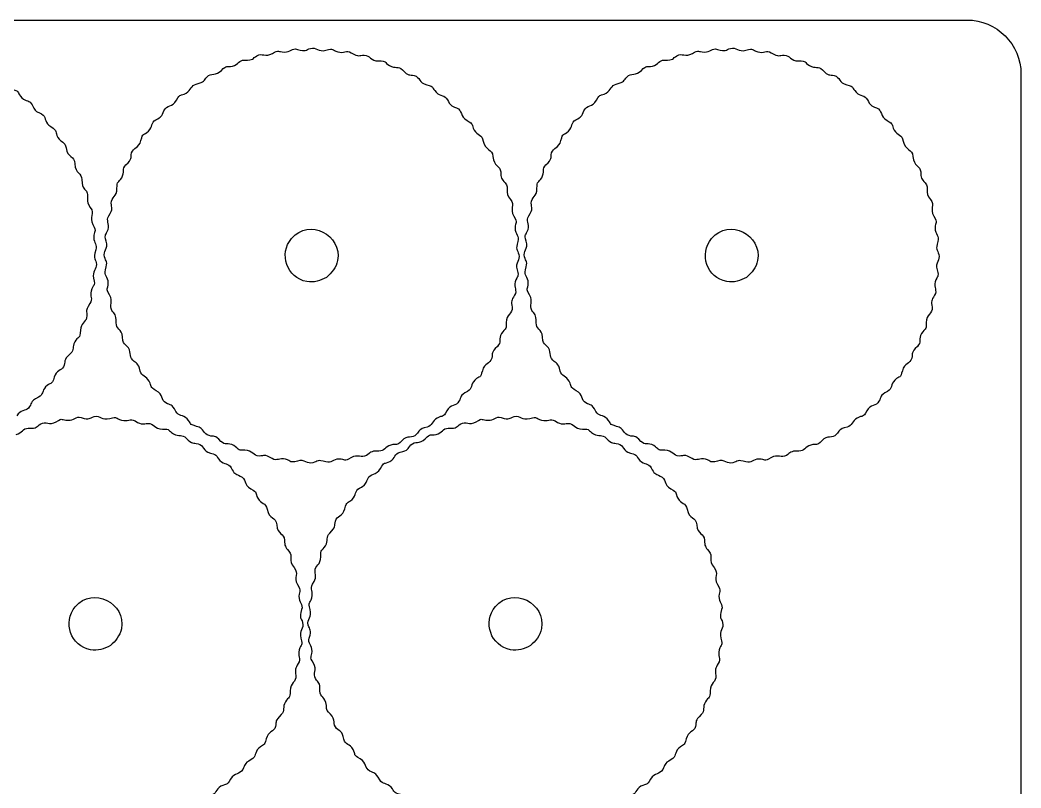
# Model space of a CAD drawing. Extents: x 1449 to 2334, y 110 to 990.
# Drawn here: x 2189.1 to 2334.1, y 868.5 to 979.8 of the extents above; entities that cross this region are included whole.
import ezdxf

# ---------------------------------------------------------------- set-up
doc = ezdxf.new("R2010")
doc.units = 0
doc.layers.get('0').update_dxf_attribs({"linetype": 'CONTINUOUS'})

msp = doc.modelspace()

# ---------------------------------------------------------------- linework, layer by layer
at = {"color": 175}
for p, q in [((2051.983345, 979.77656), (2326.309345, 979.77656)), ((2334.146345, 971.93956), (2334.146345, 760.33986))]:
    msp.add_line(p, q, dxfattribs=at)
msp.add_open_spline([(2326.309345, 979.77656), (2330.619745, 979.77656), (2334.146345, 976.24996), (2334.146345, 971.93956)], degree=3, dxfattribs=at)
at = {"color": 3}
for points in [[(2223.439045, 974.60396), (2224.187245, 975.05436), (2224.672945, 974.33126), (2225.675745, 974.93326)], [(2225.675745, 974.93326), (2226.723545, 975.56236), (2226.431045, 975.14596), (2227.387345, 975.13046)], [(2227.387345, 975.13046), (2228.315445, 975.11546), (2228.499445, 975.77166), (2229.309745, 975.52966)], [(2229.309745, 975.52966), (2230.573045, 975.15226), (2230.457145, 975.45596), (2231.202845, 975.67046)], [(2231.202845, 975.67046), (2232.042945, 975.91216), (2232.324345, 975.08596), (2233.447745, 975.40906)], [(2233.447745, 975.40906), (2234.622645, 975.74696), (2234.232145, 975.42016), (2235.152445, 975.15876)], [(2235.152445, 975.15876), (2236.048345, 974.90436), (2236.393145, 975.48856), (2237.112645, 975.04596)], [(2237.112645, 975.04596), (2238.236445, 974.35456), (2238.201745, 974.67756), (2238.978045, 974.69156)], [(2238.978045, 974.69156), (2239.852545, 974.70736), (2239.910545, 973.83506), (2241.077745, 973.85756)], [(2284.293145, 974.60396), (2285.041345, 975.05436), (2285.527045, 974.33126), (2286.529845, 974.93326)], [(2286.529845, 974.93326), (2287.577645, 975.56236), (2287.285145, 975.14596), (2288.241445, 975.13046)], [(2288.241445, 975.13046), (2289.169545, 975.11546), (2289.353545, 975.77166), (2290.163845, 975.52966)], [(2290.163845, 975.52966), (2291.427145, 975.15226), (2291.311245, 975.45596), (2292.056945, 975.67046)], [(2292.056945, 975.67046), (2292.897045, 975.91216), (2293.178445, 975.08596), (2294.301845, 975.40906)], [(2294.301845, 975.40906), (2295.476745, 975.74696), (2295.086245, 975.42016), (2296.006545, 975.15876)], [(2296.006545, 975.15876), (2296.902445, 974.90436), (2297.247245, 975.48856), (2297.966745, 975.04596)], [(2297.966745, 975.04596), (2299.090545, 974.35456), (2299.055845, 974.67756), (2299.832145, 974.69156)], [(2299.832145, 974.69156), (2300.706645, 974.70736), (2300.764645, 973.83506), (2301.931845, 973.85756)], [(2218.291245, 972.46126), (2219.141145, 973.33996), (2218.966245, 972.86196), (2219.893845, 973.09396)], [(2219.893845, 973.09396), (2220.793345, 973.31896), (2220.800145, 974.00126), (2221.646845, 973.97776)], [(2221.646845, 973.97776), (2222.966345, 973.94106), (2222.774745, 974.20406), (2223.439045, 974.60396)], [(2241.077745, 973.85756), (2242.299745, 973.88116), (2241.839245, 973.66576), (2242.660745, 973.17496)], [(2242.660745, 973.17496), (2243.460945, 972.69696), (2243.942745, 973.17276), (2244.524145, 972.55986)], [(2279.145345, 972.46126), (2279.995245, 973.33996), (2279.820345, 972.86196), (2280.747945, 973.09396)], [(2280.747945, 973.09396), (2281.647445, 973.31896), (2281.654245, 974.00126), (2282.500945, 973.97776)], [(2282.500945, 973.97776), (2283.820445, 973.94106), (2283.628845, 974.20406), (2284.293145, 974.60396)], [(2301.931845, 973.85756), (2303.153845, 973.88116), (2302.693345, 973.66576), (2303.514845, 973.17496)], [(2303.514845, 973.17496), (2304.315045, 972.69696), (2304.796845, 973.17276), (2305.378245, 972.55986)], [(2216.216145, 971.56446), (2216.820945, 972.19206), (2217.478445, 971.62086), (2218.291245, 972.46126)], [(2244.524145, 972.55986), (2245.432845, 971.60186), (2245.485845, 971.92136), (2246.236045, 971.73356)], [(2246.236045, 971.73356), (2247.084445, 971.52116), (2246.913645, 970.66506), (2248.046745, 970.38466)], [(2277.070245, 971.56446), (2277.675045, 972.19206), (2278.332545, 971.62086), (2279.145345, 972.46126)], [(2305.378245, 972.55986), (2306.286945, 971.60186), (2306.339945, 971.92136), (2307.090145, 971.73356)], [(2307.090145, 971.73356), (2307.938545, 971.52116), (2307.767745, 970.66506), (2308.900845, 970.38466)], [(2213.182945, 969.18826), (2213.992445, 969.63816), (2213.823745, 970.29896), (2214.646345, 970.49546)], [(2214.646345, 970.49546), (2215.929545, 970.80196), (2215.678045, 971.00606), (2216.216145, 971.56446)], [(2248.046745, 970.38466), (2249.234545, 970.09076), (2248.734045, 970.00016), (2249.398845, 969.31316)], [(2274.037045, 969.18826), (2274.846545, 969.63816), (2274.677845, 970.29896), (2275.500445, 970.49546)], [(2275.500445, 970.49546), (2276.783645, 970.80196), (2276.532145, 971.00606), (2277.070245, 971.56446)], [(2308.900845, 970.38466), (2310.088645, 970.09076), (2309.588145, 970.00016), (2310.252945, 969.31316)], [(2187.984945, 969.76046), (2189.264145, 969.37886), (2188.663845, 969.19876), (2189.402045, 968.50566)], [(2211.798045, 968.15936), (2212.390145, 969.23126), (2212.346945, 968.72356), (2213.182945, 969.18826)], [(2249.398845, 969.31316), (2250.042745, 968.64766), (2250.638445, 968.98176), (2251.040745, 968.23726)], [(2272.652145, 968.15936), (2273.244245, 969.23126), (2273.201045, 968.72356), (2274.037045, 969.18826)], [(2310.252945, 969.31316), (2310.896845, 968.64766), (2311.492545, 968.98176), (2311.894845, 968.23726)], [(2189.402045, 968.50566), (2189.978045, 967.96476), (2190.530045, 968.18906), (2190.873145, 967.47536)], [(2190.873145, 967.47536), (2191.567345, 966.03196), (2191.827045, 966.63146), (2192.455445, 966.00996)], [(2209.968045, 966.63806), (2210.348645, 967.55186), (2211.206945, 967.08926), (2211.798045, 968.15936)], [(2251.040745, 968.23726), (2251.486945, 967.41146), (2251.518545, 967.40666), (2252.358745, 967.05616)], [(2270.822145, 966.63806), (2271.202745, 967.55186), (2272.061045, 967.08926), (2272.652145, 968.15936)], [(2311.894845, 968.23726), (2312.341045, 967.41146), (2312.372645, 967.40666), (2313.212845, 967.05616)], [(2192.455445, 966.00996), (2192.908645, 965.56156), (2192.686645, 964.87686), (2193.566645, 964.33526)], [(2208.786945, 965.32006), (2209.612345, 965.76626), (2209.617945, 965.79766), (2209.968045, 966.63806)], [(2252.358745, 967.05616), (2253.271945, 966.67526), (2252.809845, 965.81736), (2253.880145, 965.22626)], [(2269.641045, 965.32006), (2270.466445, 965.76626), (2270.472045, 965.79766), (2270.822145, 966.63806)], [(2313.212845, 967.05616), (2314.126045, 966.67526), (2313.663945, 965.81736), (2314.734245, 965.22626)], [(2207.711045, 963.67846), (2208.377045, 964.32286), (2208.041745, 964.91726), (2208.786945, 965.32006)], [(2253.880145, 965.22626), (2254.951245, 964.63466), (2254.444245, 964.67696), (2254.908445, 963.84146)], [(2268.565145, 963.67846), (2269.231145, 964.32286), (2268.895845, 964.91726), (2269.641045, 965.32006)], [(2314.734245, 965.22626), (2315.805345, 964.63466), (2315.298345, 964.67696), (2315.762545, 963.84146)], [(2193.566645, 964.33526), (2194.702245, 963.63626), (2194.077245, 963.61666), (2194.610245, 962.75666)], [(2206.639745, 962.32636), (2206.934145, 963.51486), (2207.023545, 963.01326), (2207.711045, 963.67846)], [(2254.908445, 963.84146), (2255.395445, 962.96486), (2256.051345, 963.26396), (2256.239245, 962.25096)], [(2267.493845, 962.32636), (2267.788245, 963.51486), (2267.877645, 963.01326), (2268.565145, 963.67846)], [(2315.762545, 963.84146), (2316.249545, 962.96486), (2316.905445, 963.26396), (2317.093345, 962.25096)], [(2194.610245, 962.75666), (2195.063745, 962.02466), (2195.651045, 962.20946), (2195.782045, 961.25326)], [(2205.290645, 960.51566), (2205.502545, 961.36336), (2206.359145, 961.19356), (2206.639745, 962.32636)], [(2256.239245, 962.25096), (2256.518045, 960.74786), (2257.549745, 961.22646), (2257.635745, 959.98486)], [(2266.144745, 960.51566), (2266.356645, 961.36336), (2267.213245, 961.19356), (2267.493845, 962.32636)], [(2317.093345, 962.25096), (2317.372145, 960.74786), (2318.403845, 961.22646), (2318.489845, 959.98486)], [(2195.782045, 961.25326), (2195.989545, 959.73906), (2197.041645, 960.16946), (2197.069645, 958.92476)], [(2204.464445, 958.80376), (2205.422545, 959.71216), (2205.103145, 959.76576), (2205.290645, 960.51566)], [(2265.318545, 958.80376), (2266.276645, 959.71216), (2265.957245, 959.76576), (2266.144745, 960.51566)], [(2197.069645, 958.92476), (2197.101945, 957.49036), (2198.079945, 957.65266), (2198.089745, 956.65636)], [(2203.849345, 956.94016), (2204.326845, 957.73916), (2203.851445, 958.22256), (2204.464445, 958.80376)], [(2257.635745, 959.98486), (2257.734945, 958.55346), (2258.705345, 958.76116), (2258.761945, 957.76606)], [(2264.703445, 956.94016), (2265.180945, 957.73916), (2264.705545, 958.22256), (2265.318545, 958.80376)], [(2318.489845, 959.98486), (2318.589045, 958.55346), (2319.559445, 958.76116), (2319.616045, 957.76606)], [(2258.761945, 957.76606), (2258.812745, 956.87246), (2258.824745, 956.84496), (2259.413045, 956.17176)], [(2319.616045, 957.76606), (2319.666845, 956.87246), (2319.678845, 956.84496), (2320.267145, 956.17176)], [(2198.089745, 956.65636), (2198.105145, 955.09516), (2198.549645, 955.52126), (2198.846945, 954.71186)], [(2203.166945, 955.35726), (2203.143145, 956.57936), (2203.358645, 956.11916), (2203.849345, 956.94016)], [(2259.413045, 956.17176), (2260.071345, 955.41836), (2259.225045, 954.89296), (2260.160845, 953.79936)], [(2264.021045, 955.35726), (2263.997245, 956.57936), (2264.212745, 956.11916), (2264.703445, 956.94016)], [(2320.267145, 956.17176), (2320.925445, 955.41836), (2320.079145, 954.89296), (2321.014945, 953.79936)], [(2198.846945, 954.71186), (2199.076345, 954.08756), (2198.541945, 953.60556), (2199.299745, 952.62986)], [(2202.332745, 953.25756), (2202.317245, 954.13286), (2203.189645, 954.19046), (2203.166945, 955.35726)], [(2263.186845, 953.25756), (2263.171345, 954.13286), (2264.043745, 954.19046), (2264.021045, 955.35726)], [(2201.978345, 951.39226), (2202.670345, 952.51716), (2202.346445, 952.48146), (2202.332745, 953.25756)], [(2260.160845, 953.79936), (2260.930845, 952.89946), (2259.988645, 952.45776), (2260.653945, 951.34866)], [(2262.832445, 951.39226), (2263.524445, 952.51716), (2263.200545, 952.48146), (2263.186845, 953.25756)], [(2321.014945, 953.79936), (2321.784945, 952.89946), (2320.842745, 952.45776), (2321.508045, 951.34866)], [(2199.299745, 952.62986), (2200.026145, 951.69436), (2199.064645, 951.29846), (2199.676745, 950.15946)], [(2199.676745, 950.15946), (2200.308645, 948.98366), (2199.758045, 949.28186), (2199.790245, 948.27216)], [(2201.865545, 949.43196), (2202.120145, 950.32726), (2201.535445, 950.67226), (2201.978345, 951.39226)], [(2260.653945, 951.34866), (2261.282645, 950.30056), (2260.866545, 950.59346), (2260.851045, 949.63706)], [(2262.719645, 949.43196), (2262.974245, 950.32726), (2262.389545, 950.67226), (2262.832445, 951.39226)], [(2321.508045, 951.34866), (2322.136745, 950.30056), (2321.720645, 950.59346), (2321.705145, 949.63706)], [(2201.615345, 947.72716), (2201.277445, 948.90286), (2201.603445, 948.51046), (2201.865545, 949.43196)], [(2260.851045, 949.63706), (2260.836045, 948.70826), (2261.492145, 948.52536), (2261.250345, 947.71466)], [(2262.469445, 947.72716), (2262.131545, 948.90286), (2262.457545, 948.51046), (2262.719645, 949.43196)], [(2321.705145, 949.63706), (2321.690145, 948.70826), (2322.346245, 948.52536), (2322.104445, 947.71466)], [(2199.790245, 948.27216), (2199.815545, 947.47936), (2200.362545, 947.25006), (2200.101145, 946.50286)], [(2201.353745, 945.48216), (2201.112045, 946.32246), (2201.938145, 946.60396), (2201.615345, 947.72716)], [(2261.250345, 947.71466), (2260.872845, 946.44916), (2261.176445, 946.56826), (2261.390945, 945.82166)], [(2262.207845, 945.48216), (2261.966145, 946.32246), (2262.792245, 946.60396), (2262.469445, 947.72716)], [(2322.104445, 947.71466), (2321.726945, 946.44916), (2322.030545, 946.56826), (2322.245045, 945.82166)], [(2200.101145, 946.50286), (2199.571445, 944.98926), (2200.178245, 945.23456), (2200.183545, 944.34806)], [(2261.390945, 945.82166), (2261.632445, 944.98106), (2260.806345, 944.69936), (2261.129445, 943.57656)], [(2322.245045, 945.82166), (2322.486545, 944.98106), (2321.660445, 944.69936), (2321.983545, 943.57656)], [(2200.183545, 944.34806), (2200.187345, 943.71016), (2199.546845, 943.38266), (2199.785745, 942.37676)], [(2201.494545, 943.58936), (2201.872445, 944.85256), (2201.567845, 944.73796), (2201.353745, 945.48216)], [(2262.348645, 943.58936), (2262.726545, 944.85256), (2262.421945, 944.73796), (2262.207845, 945.48216)], [(2201.893845, 941.66686), (2201.908945, 942.59776), (2201.251445, 942.77686), (2201.494545, 943.58936)], [(2261.129445, 943.57656), (2261.467545, 942.40176), (2261.140745, 942.79246), (2260.879245, 941.87186)], [(2262.747945, 941.66686), (2262.763045, 942.59776), (2262.105545, 942.77686), (2262.348645, 943.58936)], [(2321.983545, 943.57656), (2322.321645, 942.40176), (2321.994845, 942.79246), (2321.733345, 941.87186)], [(2199.785745, 942.37676), (2200.093745, 941.07936), (2199.639245, 941.50806), (2199.409245, 940.52336)], [(2202.091145, 939.95526), (2201.461445, 941.00446), (2201.878345, 940.70966), (2201.893845, 941.66686)], [(2260.879245, 941.87186), (2260.624645, 940.97556), (2261.209445, 940.63136), (2260.766545, 939.91156)], [(2262.945245, 939.95526), (2262.315545, 941.00446), (2262.732445, 940.70966), (2262.747945, 941.66686)], [(2321.733345, 941.87186), (2321.478745, 940.97556), (2322.063545, 940.63136), (2321.620645, 939.91156)], [(2199.409245, 940.52336), (2199.228145, 939.74866), (2199.696045, 939.38716), (2199.250645, 938.73436)], [(2202.420345, 937.71876), (2201.970445, 938.46716), (2202.692845, 938.95276), (2202.091145, 939.95526)], [(2260.766545, 939.91156), (2260.275345, 939.11316), (2260.285845, 939.08206), (2260.402245, 938.17926)], [(2263.274445, 937.71876), (2262.824545, 938.46716), (2263.546945, 938.95276), (2262.945245, 939.95526)], [(2321.620645, 939.91156), (2321.129445, 939.11316), (2321.139945, 939.08206), (2321.256345, 938.17926)], [(2199.250645, 938.73436), (2198.347745, 937.41136), (2198.996445, 937.48466), (2198.772045, 936.63116)], [(2203.046445, 935.92616), (2203.083645, 937.24456), (2202.818845, 937.05586), (2202.420345, 937.71876)], [(2260.402245, 938.17926), (2260.528745, 937.19786), (2259.554445, 937.16876), (2259.578045, 935.94646)], [(2263.900545, 935.92616), (2263.937745, 937.24456), (2263.672945, 937.05586), (2263.274445, 937.71876)], [(2321.256345, 938.17926), (2321.382845, 937.19786), (2320.408545, 937.16876), (2320.432145, 935.94646)], [(2198.772045, 936.63116), (2198.609645, 936.01386), (2197.905845, 935.86296), (2197.877345, 934.83116)], [(2203.980845, 933.83836), (2203.849145, 935.12746), (2203.019545, 934.97146), (2203.046445, 935.92616)], [(2259.578045, 935.94646), (2259.601645, 934.72416), (2259.386545, 935.18526), (2258.895345, 934.36356)], [(2264.834945, 933.83836), (2264.703245, 935.12746), (2263.873645, 934.97146), (2263.900545, 935.92616)], [(2320.432145, 935.94646), (2320.455745, 934.72416), (2320.240645, 935.18526), (2319.749445, 934.36356)], [(2197.877345, 934.83116), (2197.840645, 933.49896), (2197.512045, 934.02926), (2197.034145, 933.13736)], [(2258.895345, 934.36356), (2258.417445, 933.56396), (2258.893245, 933.08156), (2258.280345, 932.50016)], [(2319.749445, 934.36356), (2319.271545, 933.56396), (2319.747345, 933.08156), (2319.134445, 932.50016)], [(2197.034145, 933.13736), (2196.658645, 932.43636), (2197.017645, 931.96726), (2196.419145, 931.45116)], [(2204.563245, 932.57096), (2204.089445, 933.02906), (2203.985245, 933.06196), (2203.980845, 933.83836)], [(2205.459645, 930.49576), (2204.831945, 931.10156), (2205.403445, 931.75866), (2204.563245, 932.57096)], [(2265.417345, 932.57096), (2264.943545, 933.02906), (2264.839345, 933.06196), (2264.834945, 933.83836)], [(2266.313745, 930.49576), (2265.686045, 931.10156), (2266.257545, 931.75866), (2265.417345, 932.57096)], [(2196.419145, 931.45116), (2195.206945, 930.40576), (2195.848945, 930.30686), (2195.411545, 929.54206)], [(2258.280345, 932.50016), (2257.321945, 931.59106), (2257.641745, 931.53666), (2257.454245, 930.78816)], [(2319.134445, 932.50016), (2318.176045, 931.59106), (2318.495845, 931.53666), (2318.308345, 930.78816)], [(2206.528745, 928.92596), (2206.221845, 930.21016), (2206.018145, 929.95676), (2205.459645, 930.49576)], [(2257.454245, 930.78816), (2257.241645, 929.93956), (2256.385745, 930.11056), (2256.105145, 928.97756)], [(2267.382845, 928.92596), (2267.075945, 930.21016), (2266.872245, 929.95676), (2266.313745, 930.49576)], [(2318.308345, 930.78816), (2318.095745, 929.93956), (2317.239845, 930.11056), (2316.959245, 928.97756)], [(2195.411545, 929.54206), (2195.094545, 928.98786), (2194.376445, 929.02546), (2194.081345, 928.03626)], [(2207.836145, 927.46246), (2207.384945, 928.27366), (2206.725845, 928.10126), (2206.528745, 928.92596)], [(2256.105145, 928.97756), (2255.810945, 927.78926), (2255.720645, 928.29046), (2255.033745, 927.62556)], [(2268.690245, 927.46246), (2268.239045, 928.27366), (2267.579945, 928.10126), (2267.382845, 928.92596)], [(2316.959245, 928.97756), (2316.665045, 927.78926), (2316.574745, 928.29046), (2315.887845, 927.62556)], [(2194.081345, 928.03626), (2193.699645, 926.75696), (2193.519045, 927.35726), (2192.826745, 926.61916)], [(2208.865145, 926.07766), (2207.792845, 926.67006), (2208.301345, 926.62606), (2207.836145, 927.46246)], [(2255.033745, 927.62556), (2254.368245, 926.98146), (2254.702445, 926.38556), (2253.957645, 925.98366)], [(2269.719245, 926.07766), (2268.646945, 926.67006), (2269.155445, 926.62606), (2268.690245, 927.46246)], [(2315.887845, 927.62556), (2315.222345, 926.98146), (2315.556545, 926.38556), (2314.811745, 925.98366)], [(2192.826745, 926.61916), (2192.285345, 926.04206), (2192.510045, 925.49096), (2191.796145, 925.14786)], [(2210.265645, 924.30566), (2209.499745, 924.73006), (2209.887245, 925.51296), (2208.865145, 926.07766)], [(2253.957645, 925.98366), (2252.797745, 925.35786), (2253.092945, 925.22146), (2252.718845, 924.54536)], [(2271.119745, 924.30566), (2270.353845, 924.73006), (2270.741345, 925.51296), (2269.719245, 926.07766)], [(2314.811745, 925.98366), (2313.651845, 925.35786), (2313.947045, 925.22146), (2313.572945, 924.54536)], [(2191.796145, 925.14786), (2190.353645, 924.45466), (2190.952145, 924.19336), (2190.330945, 923.56576)], [(2211.704045, 923.06666), (2211.076845, 924.22806), (2210.943745, 923.92986), (2210.265645, 924.30566)], [(2252.718845, 924.54536), (2252.295345, 923.77996), (2251.510545, 924.16606), (2250.946545, 923.14436)], [(2272.558145, 923.06666), (2271.930945, 924.22806), (2271.797845, 923.92986), (2271.119745, 924.30566)], [(2313.572945, 924.54536), (2313.149445, 923.77996), (2312.364645, 924.16606), (2311.800645, 923.14436)], [(2190.330945, 923.56576), (2189.881545, 923.11166), (2189.196845, 923.33396), (2188.655945, 922.45476)], [(2196.060645, 921.79036), (2196.988745, 921.77536), (2197.172745, 922.43156), (2197.983045, 922.18956)], [(2199.876145, 922.33036), (2200.716245, 922.57206), (2200.997645, 921.74586), (2202.121045, 922.06896)], [(2202.121045, 922.06896), (2203.295945, 922.40686), (2202.905445, 922.08006), (2203.825745, 921.81866)], [(2213.345845, 921.99056), (2212.701345, 922.65646), (2212.106245, 922.32186), (2211.704045, 923.06666)], [(2250.946545, 923.14436), (2250.354845, 922.07246), (2250.397645, 922.58006), (2249.561745, 922.11566)], [(2256.914745, 921.79036), (2257.842845, 921.77536), (2258.026845, 922.43156), (2258.837145, 922.18956)], [(2260.730245, 922.33036), (2261.570345, 922.57206), (2261.851745, 921.74586), (2262.975145, 922.06896)], [(2262.975145, 922.06896), (2264.150045, 922.40686), (2263.759545, 922.08006), (2264.679845, 921.81866)], [(2274.199945, 921.99056), (2273.555445, 922.65646), (2272.960345, 922.32186), (2272.558145, 923.06666)], [(2311.800645, 923.14436), (2311.208945, 922.07246), (2311.251745, 922.58006), (2310.415845, 922.11566)], [(2190.320145, 920.63766), (2191.639645, 920.60096), (2191.448045, 920.86396), (2192.112345, 921.26386)], [(2192.112345, 921.26386), (2192.860545, 921.71426), (2193.346245, 920.99116), (2194.349045, 921.59316)], [(2194.349045, 921.59316), (2195.396845, 922.22226), (2195.104345, 921.80586), (2196.060645, 921.79036)], [(2197.983045, 922.18956), (2199.246345, 921.81216), (2199.130445, 922.11586), (2199.876145, 922.33036)], [(2203.825745, 921.81866), (2204.721645, 921.56426), (2205.066445, 922.14846), (2205.785945, 921.70586)], [(2205.785945, 921.70586), (2206.909745, 921.01446), (2206.875045, 921.33746), (2207.651345, 921.35146)], [(2207.651345, 921.35146), (2208.525845, 921.36726), (2208.583845, 920.49496), (2209.751045, 920.51746)], [(2214.697745, 920.91926), (2213.510045, 921.21346), (2214.010245, 921.30416), (2213.345845, 921.99056)], [(2249.561745, 922.11566), (2248.752045, 921.66586), (2248.921245, 921.00456), (2248.098145, 920.80826)], [(2251.174245, 920.63766), (2252.493745, 920.60096), (2252.302145, 920.86396), (2252.966445, 921.26386)], [(2252.966445, 921.26386), (2253.714645, 921.71426), (2254.200345, 920.99116), (2255.203145, 921.59316)], [(2255.203145, 921.59316), (2256.250945, 922.22226), (2255.958445, 921.80586), (2256.914745, 921.79036)], [(2258.837145, 922.18956), (2260.100445, 921.81216), (2259.984545, 922.11586), (2260.730245, 922.33036)], [(2264.679845, 921.81866), (2265.575745, 921.56426), (2265.920545, 922.14846), (2266.640045, 921.70586)], [(2266.640045, 921.70586), (2267.763845, 921.01446), (2267.729145, 921.33746), (2268.505445, 921.35146)], [(2268.505445, 921.35146), (2269.379945, 921.36726), (2269.437945, 920.49496), (2270.605145, 920.51746)], [(2275.551845, 920.91926), (2274.364145, 921.21346), (2274.864345, 921.30416), (2274.199945, 921.99056)], [(2310.415845, 922.11566), (2309.606145, 921.66586), (2309.775345, 921.00456), (2308.952245, 920.80826)], [(2188.567145, 919.75386), (2189.466645, 919.97886), (2189.473445, 920.66116), (2190.320145, 920.63766)], [(2209.751045, 920.51746), (2210.973045, 920.54106), (2210.512545, 920.32566), (2211.334045, 919.83486)], [(2211.334045, 919.83486), (2212.134245, 919.35686), (2212.616045, 919.83266), (2213.197445, 919.21976)], [(2216.508545, 919.57006), (2215.660745, 919.78236), (2215.830845, 920.63856), (2214.697745, 920.91926)], [(2218.220445, 918.74406), (2217.313345, 919.70186), (2217.257245, 919.38256), (2216.508545, 919.57006)], [(2246.528445, 919.73916), (2245.923045, 919.11196), (2245.265345, 919.68336), (2244.453545, 918.84296)], [(2248.098145, 920.80826), (2246.814645, 920.50226), (2247.064145, 920.29426), (2246.528445, 919.73916)], [(2247.818645, 919.12116), (2248.668545, 919.99986), (2248.493645, 919.52186), (2249.421245, 919.75386)], [(2249.421245, 919.75386), (2250.320745, 919.97886), (2250.327545, 920.66116), (2251.174245, 920.63766)], [(2270.605145, 920.51746), (2271.827145, 920.54106), (2271.366645, 920.32566), (2272.188145, 919.83486)], [(2272.188145, 919.83486), (2272.988345, 919.35686), (2273.470145, 919.83266), (2274.051545, 919.21976)], [(2277.362645, 919.57006), (2276.514845, 919.78236), (2276.684945, 920.63856), (2275.551845, 920.91926)], [(2279.074545, 918.74406), (2278.167445, 919.70186), (2278.111345, 919.38256), (2277.362645, 919.57006)], [(2307.382545, 919.73916), (2306.777145, 919.11196), (2306.119445, 919.68336), (2305.307645, 918.84296)], [(2308.952245, 920.80826), (2307.668745, 920.50226), (2307.918245, 920.29426), (2307.382545, 919.73916)], [(2213.197445, 919.21976), (2214.106145, 918.26176), (2214.159145, 918.58126), (2214.909345, 918.39346)], [(2214.909345, 918.39346), (2215.757745, 918.18106), (2215.586945, 917.32496), (2216.720045, 917.04456)], [(2220.083745, 918.12896), (2219.286045, 918.60596), (2218.800945, 918.13116), (2218.220445, 918.74406)], [(2221.666545, 917.44636), (2220.443545, 917.42326), (2220.906145, 917.63716), (2220.083745, 918.12896)], [(2242.850745, 918.20986), (2241.951845, 917.98446), (2241.943745, 917.30226), (2241.097945, 917.32586)], [(2244.453545, 918.84296), (2243.603645, 917.96306), (2243.777245, 918.44216), (2242.850745, 918.20986)], [(2244.173745, 917.15536), (2245.456945, 917.46186), (2245.205445, 917.66596), (2245.743545, 918.22436)], [(2245.743545, 918.22436), (2246.348345, 918.85196), (2247.005845, 918.28076), (2247.818645, 919.12116)], [(2274.051545, 919.21976), (2274.960245, 918.26176), (2275.013245, 918.58126), (2275.763445, 918.39346)], [(2275.763445, 918.39346), (2276.611845, 918.18106), (2276.441045, 917.32496), (2277.574145, 917.04456)], [(2280.937845, 918.12896), (2280.140145, 918.60596), (2279.655045, 918.13116), (2279.074545, 918.74406)], [(2282.520645, 917.44636), (2281.297645, 917.42326), (2281.760245, 917.63716), (2280.937845, 918.12896)], [(2303.704845, 918.20986), (2302.805945, 917.98446), (2302.797845, 917.30226), (2301.952045, 917.32586)], [(2305.307645, 918.84296), (2304.457745, 917.96306), (2304.631345, 918.44216), (2303.704845, 918.20986)], [(2216.720045, 917.04456), (2217.907845, 916.75066), (2217.407345, 916.66006), (2218.072145, 915.97306)], [(2223.766545, 916.61206), (2222.891945, 916.59666), (2222.834645, 917.46846), (2221.666545, 917.44636)], [(2225.632045, 916.25796), (2224.510145, 916.94926), (2224.537445, 916.62566), (2223.766545, 916.61206)], [(2239.305545, 916.69986), (2238.557045, 916.24956), (2238.071945, 916.97356), (2237.069145, 916.37106)], [(2241.097945, 917.32586), (2239.779445, 917.36276), (2239.968645, 917.09876), (2239.305545, 916.69986)], [(2242.710345, 915.84816), (2243.519845, 916.29806), (2243.351145, 916.95886), (2244.173745, 917.15536)], [(2277.574145, 917.04456), (2278.761945, 916.75066), (2278.261445, 916.66006), (2278.926245, 915.97306)], [(2284.620645, 916.61206), (2283.746045, 916.59666), (2283.688745, 917.46846), (2282.520645, 917.44636)], [(2286.486145, 916.25796), (2285.364245, 916.94926), (2285.391545, 916.62566), (2284.620645, 916.61206)], [(2300.159645, 916.69986), (2299.411145, 916.24956), (2298.926045, 916.97356), (2297.923245, 916.37106)], [(2301.952045, 917.32586), (2300.633545, 917.36276), (2300.822745, 917.09876), (2300.159645, 916.69986)], [(2218.072145, 915.97306), (2218.716045, 915.30756), (2219.311745, 915.64166), (2219.714045, 914.89716)], [(2227.592145, 916.14496), (2226.696945, 916.39926), (2226.351045, 915.81496), (2225.632045, 916.25796)], [(2229.296845, 915.89486), (2228.121345, 915.55716), (2228.513645, 915.88316), (2227.592145, 916.14496)], [(2231.542145, 915.63316), (2230.700945, 915.39176), (2230.420445, 916.21766), (2229.296845, 915.89486)], [(2233.434845, 915.77396), (2232.170345, 916.15176), (2232.288145, 915.84726), (2231.542145, 915.63316)], [(2235.357245, 916.17326), (2234.428645, 916.18806), (2234.245245, 915.53186), (2233.434845, 915.77396)], [(2237.069145, 916.37106), (2236.019845, 915.74056), (2236.313845, 916.15806), (2235.357245, 916.17326)], [(2241.325445, 914.81926), (2241.917545, 915.89116), (2241.874345, 915.38346), (2242.710345, 915.84816)], [(2278.926245, 915.97306), (2279.570145, 915.30756), (2280.165845, 915.64166), (2280.568145, 914.89716)], [(2288.446245, 916.14496), (2287.551045, 916.39926), (2287.205145, 915.81496), (2286.486145, 916.25796)], [(2290.150945, 915.89486), (2288.975445, 915.55716), (2289.367745, 915.88316), (2288.446245, 916.14496)], [(2292.396245, 915.63316), (2291.555045, 915.39176), (2291.274545, 916.21766), (2290.150945, 915.89486)], [(2294.288945, 915.77396), (2293.024445, 916.15176), (2293.142245, 915.84726), (2292.396245, 915.63316)], [(2296.211345, 916.17326), (2295.282745, 916.18806), (2295.099345, 915.53186), (2294.288945, 915.77396)], [(2297.923245, 916.37106), (2296.873945, 915.74056), (2297.167945, 916.15806), (2296.211345, 916.17326)], [(2219.714045, 914.89716), (2220.160245, 914.07136), (2220.191845, 914.06656), (2221.032045, 913.71606)], [(2221.032045, 913.71606), (2221.945245, 913.33516), (2221.483145, 912.47726), (2222.553445, 911.88616)], [(2239.495445, 913.29796), (2239.876045, 914.21176), (2240.734345, 913.74916), (2241.325445, 914.81926)], [(2280.568145, 914.89716), (2281.014345, 914.07136), (2281.045945, 914.06656), (2281.886145, 913.71606)], [(2281.886145, 913.71606), (2282.799345, 913.33516), (2282.337245, 912.47726), (2283.407545, 911.88616)], [(2238.314345, 911.97996), (2239.139745, 912.42616), (2239.145345, 912.45756), (2239.495445, 913.29796)], [(2222.553445, 911.88616), (2223.624545, 911.29456), (2223.117545, 911.33686), (2223.581745, 910.50136)], [(2237.238445, 910.33836), (2237.904445, 910.98276), (2237.569145, 911.57716), (2238.314345, 911.97996)], [(2283.407545, 911.88616), (2284.478645, 911.29456), (2283.971645, 911.33686), (2284.435845, 910.50136)], [(2223.581745, 910.50136), (2224.068745, 909.62476), (2224.724645, 909.92386), (2224.912545, 908.91086)], [(2236.167145, 908.98626), (2236.461545, 910.17476), (2236.550945, 909.67316), (2237.238445, 910.33836)], [(2284.435845, 910.50136), (2284.922845, 909.62476), (2285.578745, 909.92386), (2285.766645, 908.91086)], [(2224.912545, 908.91086), (2225.191345, 907.40776), (2226.223045, 907.88636), (2226.309045, 906.64476)], [(2234.818045, 907.17556), (2235.029945, 908.02326), (2235.886545, 907.85346), (2236.167145, 908.98626)], [(2285.766645, 908.91086), (2286.045445, 907.40776), (2287.077145, 907.88636), (2287.163145, 906.64476)], [(2226.309045, 906.64476), (2226.408245, 905.21336), (2227.378645, 905.42106), (2227.435245, 904.42596)], [(2233.991845, 905.46366), (2234.949945, 906.37206), (2234.630545, 906.42566), (2234.818045, 907.17556)], [(2287.163145, 906.64476), (2287.262345, 905.21336), (2288.232745, 905.42106), (2288.289345, 904.42596)], [(2233.376745, 903.60006), (2233.854245, 904.39906), (2233.378845, 904.88246), (2233.991845, 905.46366)], [(2227.435245, 904.42596), (2227.486045, 903.53236), (2227.498045, 903.50486), (2228.086345, 902.83166)], [(2232.694345, 902.01716), (2232.670545, 903.23926), (2232.886045, 902.77906), (2233.376745, 903.60006)], [(2288.289345, 904.42596), (2288.340145, 903.53236), (2288.352145, 903.50486), (2288.940445, 902.83166)], [(2228.086345, 902.83166), (2228.744645, 902.07826), (2227.898345, 901.55286), (2228.834145, 900.45926)], [(2288.940445, 902.83166), (2289.598745, 902.07826), (2288.752445, 901.55286), (2289.688245, 900.45926)], [(2231.860145, 899.91746), (2231.844645, 900.79276), (2232.717045, 900.85036), (2232.694345, 902.01716)], [(2228.834145, 900.45926), (2229.604145, 899.55936), (2228.661945, 899.11766), (2229.327245, 898.00856)], [(2231.505745, 898.05216), (2232.197745, 899.17706), (2231.873845, 899.14136), (2231.860145, 899.91746)], [(2289.688245, 900.45926), (2290.458245, 899.55936), (2289.516045, 899.11766), (2290.181345, 898.00856)], [(2229.327245, 898.00856), (2229.955945, 896.96046), (2229.539845, 897.25336), (2229.524345, 896.29696)], [(2231.392945, 896.09186), (2231.647545, 896.98716), (2231.062845, 897.33216), (2231.505745, 898.05216)], [(2290.181345, 898.00856), (2290.810045, 896.96046), (2290.393945, 897.25336), (2290.378445, 896.29696)], [(2229.524345, 896.29696), (2229.509345, 895.36816), (2230.165445, 895.18526), (2229.923645, 894.37456)], [(2290.378445, 896.29696), (2290.363445, 895.36816), (2291.019545, 895.18526), (2290.777745, 894.37456)], [(2231.142745, 894.38706), (2230.804845, 895.56276), (2231.130845, 895.17036), (2231.392945, 896.09186)], [(2229.923645, 894.37456), (2229.546145, 893.10906), (2229.849745, 893.22816), (2230.064245, 892.48156)], [(2230.881145, 892.14206), (2230.639445, 892.98236), (2231.465545, 893.26386), (2231.142745, 894.38706)], [(2290.777745, 894.37456), (2290.400245, 893.10906), (2290.703845, 893.22816), (2290.918345, 892.48156)], [(2230.064245, 892.48156), (2230.305745, 891.64096), (2229.479645, 891.35926), (2229.802745, 890.23646)], [(2231.021945, 890.24926), (2231.399845, 891.51246), (2231.095245, 891.39786), (2230.881145, 892.14206)], [(2290.918345, 892.48156), (2291.159845, 891.64096), (2290.333745, 891.35926), (2290.656845, 890.23646)], [(2229.802745, 890.23646), (2230.140845, 889.06166), (2229.814045, 889.45236), (2229.552545, 888.53176)], [(2231.421245, 888.32676), (2231.436345, 889.25766), (2230.778845, 889.43676), (2231.021945, 890.24926)], [(2290.656845, 890.23646), (2290.994945, 889.06166), (2290.668145, 889.45236), (2290.406645, 888.53176)], [(2229.552545, 888.53176), (2229.297945, 887.63546), (2229.882745, 887.29126), (2229.439845, 886.57146)], [(2231.618545, 886.61516), (2230.988845, 887.66436), (2231.405745, 887.36956), (2231.421245, 888.32676)], [(2290.406645, 888.53176), (2290.152045, 887.63546), (2290.736845, 887.29126), (2290.293945, 886.57146)], [(2229.439845, 886.57146), (2228.948645, 885.77306), (2228.959145, 885.74196), (2229.075545, 884.83916)], [(2231.947745, 884.37866), (2231.497845, 885.12706), (2232.220245, 885.61266), (2231.618545, 886.61516)], [(2290.293945, 886.57146), (2289.802745, 885.77306), (2289.813245, 885.74196), (2289.929645, 884.83916)], [(2229.075545, 884.83916), (2229.202045, 883.85776), (2228.227745, 883.82866), (2228.251345, 882.60636)], [(2289.929645, 884.83916), (2290.056145, 883.85776), (2289.081845, 883.82866), (2289.105445, 882.60636)], [(2232.573845, 882.58606), (2232.611045, 883.90446), (2232.346245, 883.71576), (2231.947745, 884.37866)], [(2228.251345, 882.60636), (2228.274945, 881.38406), (2228.059845, 881.84516), (2227.568645, 881.02346)], [(2233.508245, 880.49826), (2233.376545, 881.78736), (2232.546945, 881.63136), (2232.573845, 882.58606)], [(2289.105445, 882.60636), (2289.129045, 881.38406), (2288.913945, 881.84516), (2288.422745, 881.02346)], [(2227.568645, 881.02346), (2227.090745, 880.22386), (2227.566545, 879.74146), (2226.953645, 879.16006)], [(2234.090645, 879.23086), (2233.616845, 879.68896), (2233.512645, 879.72186), (2233.508245, 880.49826)], [(2288.422745, 881.02346), (2287.944845, 880.22386), (2288.420645, 879.74146), (2287.807745, 879.16006)], [(2226.953645, 879.16006), (2225.995245, 878.25096), (2226.315045, 878.19656), (2226.127545, 877.44806)], [(2234.987045, 877.15566), (2234.359345, 877.76146), (2234.930845, 878.41856), (2234.090645, 879.23086)], [(2287.807745, 879.16006), (2286.849345, 878.25096), (2287.169145, 878.19656), (2286.981645, 877.44806)], [(2226.127545, 877.44806), (2225.914945, 876.59946), (2225.059045, 876.77046), (2224.778445, 875.63746)], [(2286.981645, 877.44806), (2286.769045, 876.59946), (2285.913145, 876.77046), (2285.632545, 875.63746)], [(2236.056145, 875.58586), (2235.749245, 876.87006), (2235.545545, 876.61666), (2234.987045, 877.15566)], [(2224.778445, 875.63746), (2224.484245, 874.44916), (2224.393945, 874.95036), (2223.707045, 874.28546)], [(2237.363545, 874.12236), (2236.912345, 874.93356), (2236.253245, 874.76116), (2236.056145, 875.58586)], [(2285.632545, 875.63746), (2285.338345, 874.44916), (2285.248045, 874.95036), (2284.561145, 874.28546)], [(2223.707045, 874.28546), (2223.041545, 873.64136), (2223.375745, 873.04546), (2222.630945, 872.64356)], [(2238.392545, 872.73756), (2237.320245, 873.32996), (2237.828745, 873.28596), (2237.363545, 874.12236)], [(2284.561145, 874.28546), (2283.895645, 873.64136), (2284.229845, 873.04546), (2283.485045, 872.64356)], [(2222.630945, 872.64356), (2221.471045, 872.01776), (2221.766245, 871.88136), (2221.392145, 871.20526)], [(2239.793045, 870.96556), (2239.027145, 871.38996), (2239.414645, 872.17286), (2238.392545, 872.73756)], [(2283.485045, 872.64356), (2282.325145, 872.01776), (2282.620345, 871.88136), (2282.246245, 871.20526)], [(2221.392145, 871.20526), (2220.968645, 870.43986), (2220.183845, 870.82596), (2219.619845, 869.80426)], [(2241.231445, 869.72656), (2240.604245, 870.88796), (2240.471145, 870.58976), (2239.793045, 870.96556)], [(2282.246245, 871.20526), (2281.822745, 870.43986), (2281.037945, 870.82596), (2280.473945, 869.80426)], [(2218.235045, 868.77556), (2217.425345, 868.32576), (2217.594545, 867.66446), (2216.771445, 867.46816)], [(2219.619845, 869.80426), (2219.028145, 868.73236), (2219.070945, 869.23996), (2218.235045, 868.77556)], [(2242.873245, 868.65046), (2242.228745, 869.31636), (2241.633645, 868.98176), (2241.231445, 869.72656)], [(2279.089145, 868.77556), (2278.279445, 868.32576), (2278.448645, 867.66446), (2277.625545, 867.46816)], [(2280.473945, 869.80426), (2279.882245, 868.73236), (2279.925045, 869.23996), (2279.089145, 868.77556)], [(2244.225145, 867.57916), (2243.037445, 867.87336), (2243.537645, 867.96406), (2242.873245, 868.65046)]]:
    msp.add_open_spline(points, degree=3, dxfattribs=at)
at = {"color": 250}
for points in [[(2228.456545, 948.13786), (2231.024945, 951.14076), (2235.815045, 948.64086), (2235.128345, 944.94956)], [(2289.317645, 948.13976), (2291.886045, 951.14266), (2296.676145, 948.64276), (2295.989445, 944.95146)], [(2230.664945, 941.88686), (2227.798745, 942.42036), (2226.561545, 945.92226), (2228.456545, 948.13786)], [(2291.526045, 941.88876), (2288.659845, 942.42226), (2287.422645, 945.92416), (2289.317645, 948.13976)], [(2235.128345, 944.94956), (2234.933245, 943.90066), (2234.280545, 943.16766), (2233.530945, 942.49376)], [(2295.989445, 944.95146), (2295.794345, 943.90256), (2295.141645, 943.16956), (2294.392045, 942.49566)], [(2233.530945, 942.49376), (2232.632645, 942.03686), (2231.713745, 941.69166), (2230.664945, 941.88686)], [(2294.392045, 942.49566), (2293.493745, 942.03876), (2292.574845, 941.69356), (2291.526045, 941.88876)], [(2197.129845, 894.79776), (2199.698245, 897.80066), (2204.488345, 895.30076), (2203.801645, 891.60946)], [(2257.990945, 894.79966), (2260.559345, 897.80256), (2265.349445, 895.30266), (2264.662745, 891.61136)], [(2199.338245, 888.54676), (2196.472045, 889.08026), (2195.234845, 892.58216), (2197.129845, 894.79776)], [(2260.199345, 888.54866), (2257.333145, 889.08216), (2256.095945, 892.58406), (2257.990945, 894.79966)], [(2203.801645, 891.60946), (2203.606545, 890.56056), (2202.953845, 889.82756), (2202.204245, 889.15366)], [(2264.662745, 891.61136), (2264.467645, 890.56246), (2263.814945, 889.82946), (2263.065345, 889.15556)], [(2202.204245, 889.15366), (2201.305945, 888.69676), (2200.387045, 888.35156), (2199.338245, 888.54676)], [(2263.065345, 889.15556), (2262.167045, 888.69866), (2261.248145, 888.35346), (2260.199345, 888.54866)]]:
    msp.add_open_spline(points, degree=3, dxfattribs=at)

doc.saveas('drawing.dxf')
